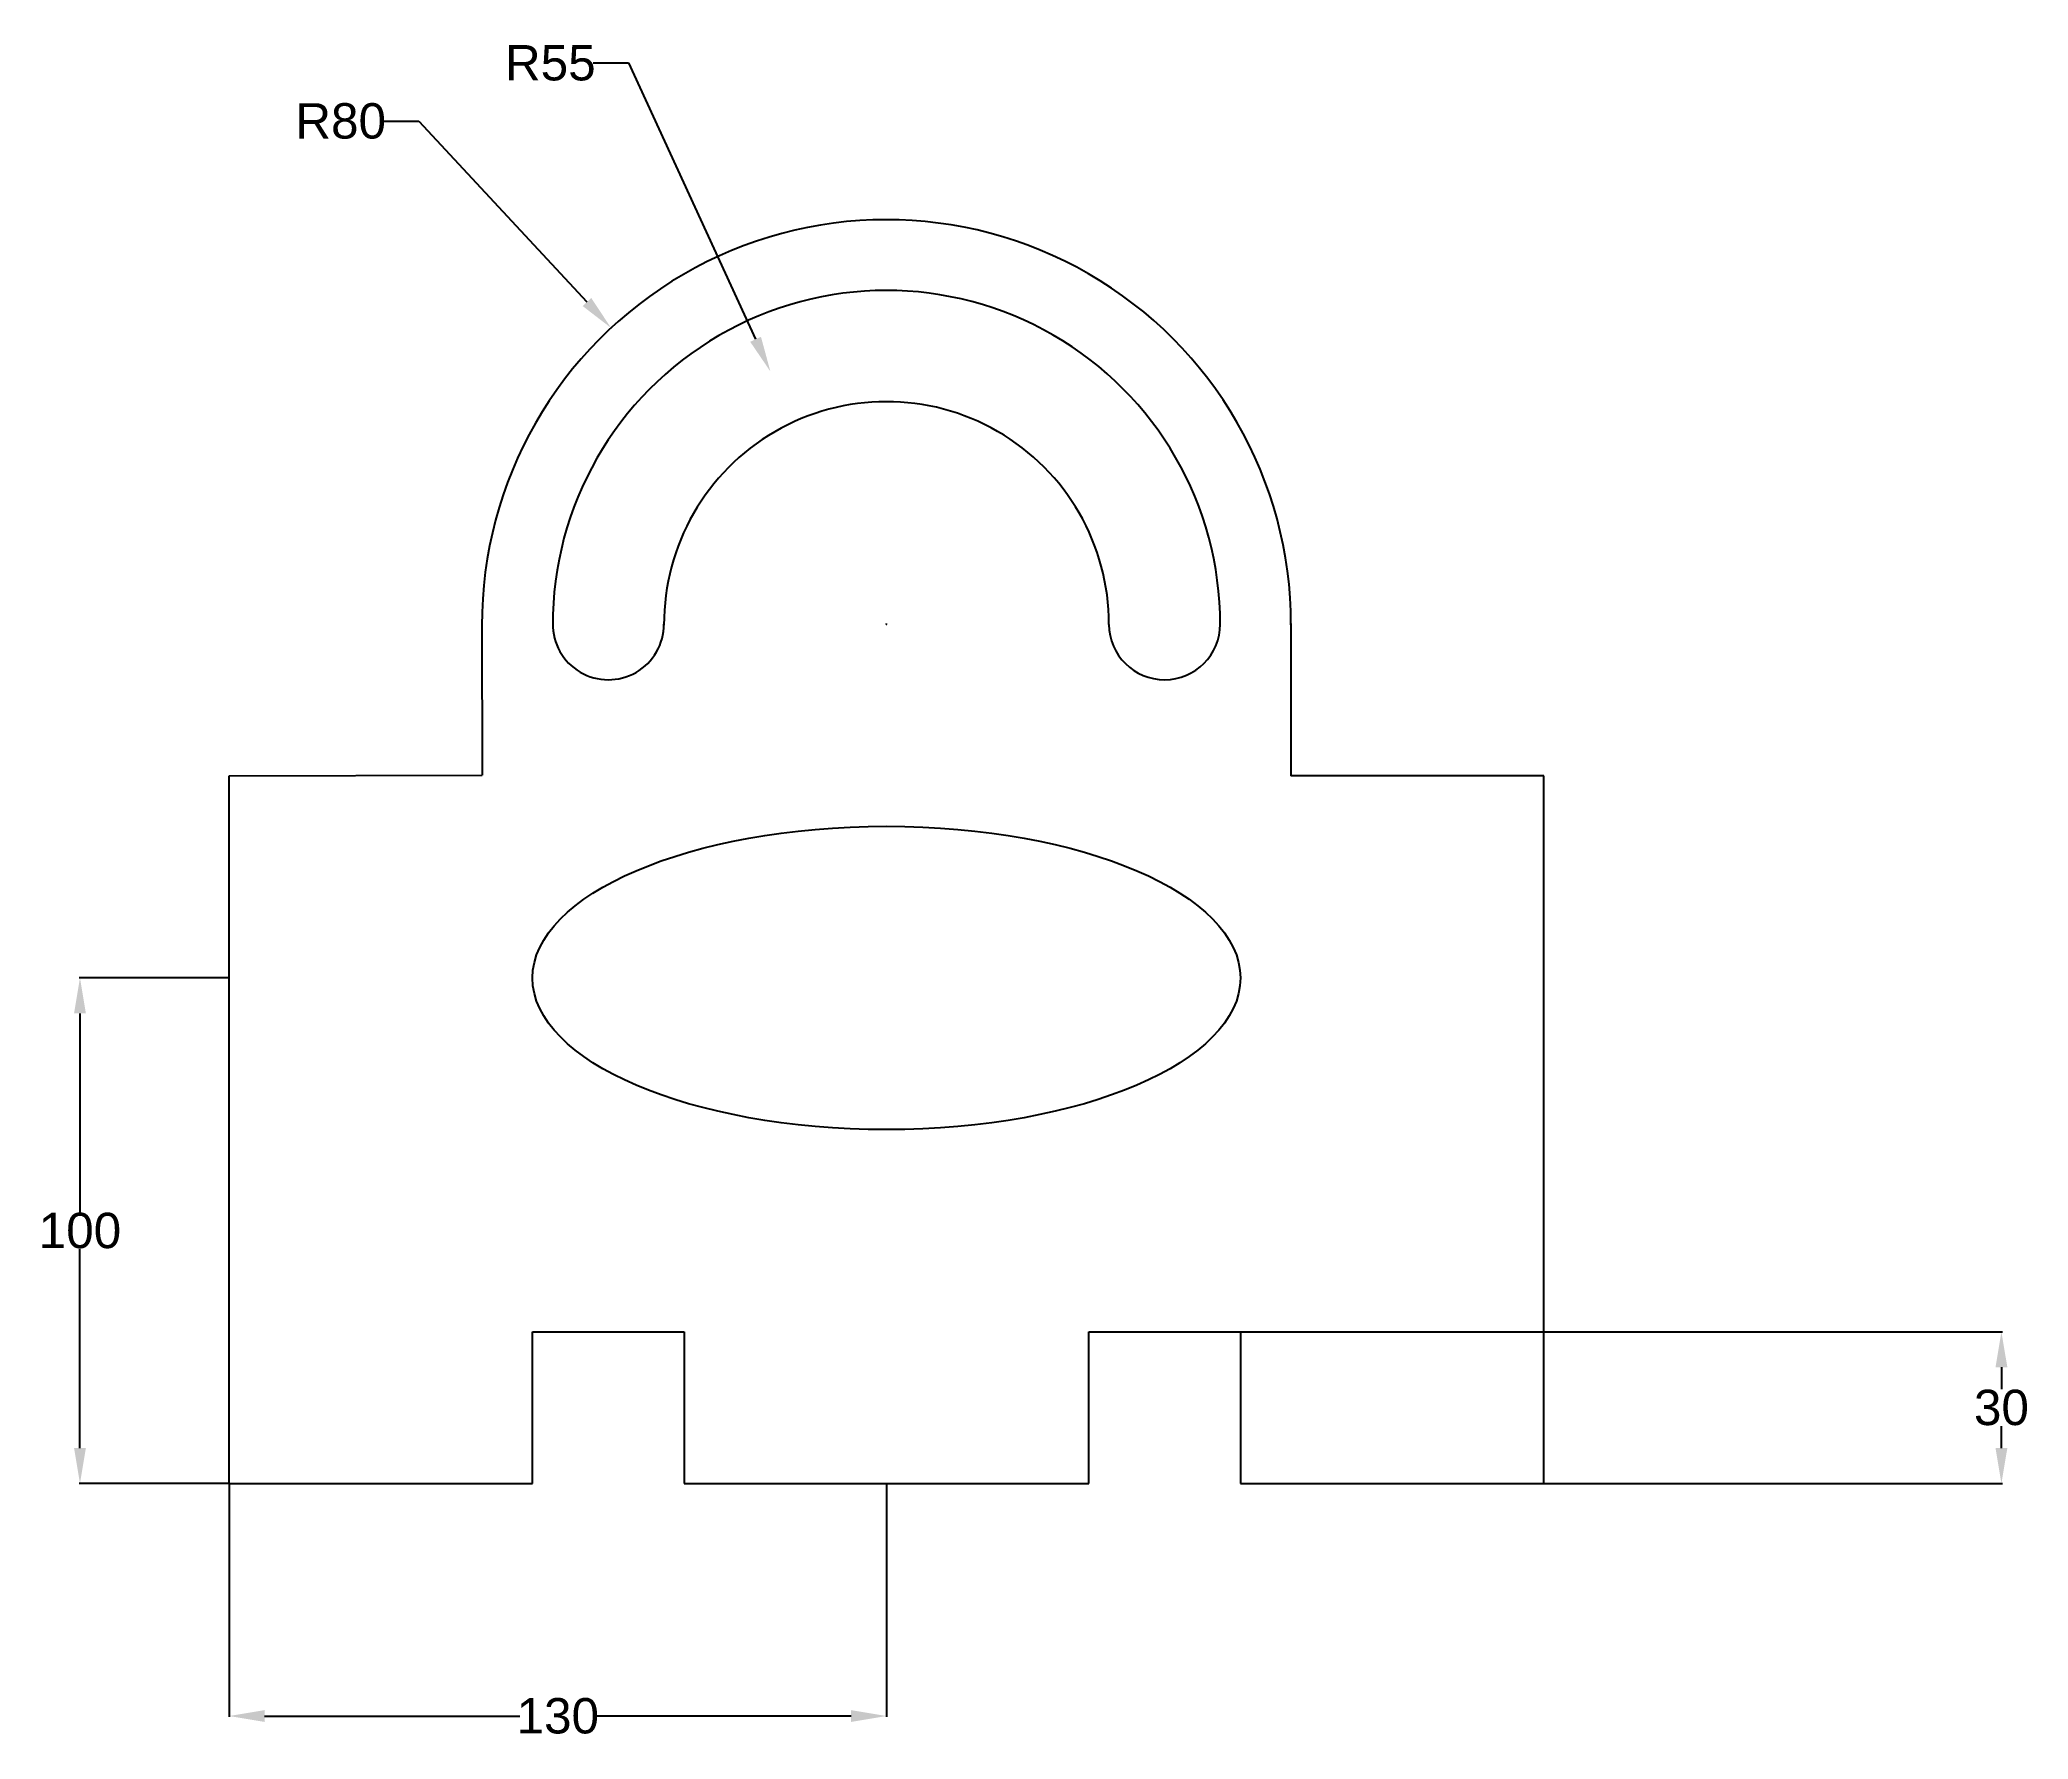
# Model space of a CAD drawing. Header units: inches. Extents: x 26 to 419, y 137 to 473.
import ezdxf

# ---------------------------------------------------------------- set-up
doc = ezdxf.new("R2010")
doc.units = ezdxf.units.IN
doc.header["$MEASUREMENT"] = 0
doc.styles.get("Standard").update_dxf_attribs({"font": 'arial.ttf'})
doc.dimstyles.get("Standard").update_dxf_attribs({"dimtxt": 7, "dimasz": 7, "dimexe": 0.18, "dimexo": 0.0625, "dimgap": 0.09, "dimtad": 0, "dimtih": 1, "dimtoh": 1, "dimdec": 0, "dimzin": 0, "dimdsep": 46, "dimtxsty": 'Standard', "dimcen": 0.09, "dimadec": 0, "dimazin": 0, "dimtfac": 1, "dimtdec": 0, "dimtofl": 0, "dimtmove": 0, "dimatfit": 3, "dimfxl": 1, "dimtolj": 1, "dimtzin": 0, "dimarcsym": 0})

# ---------------------------------------------------------------- blocks, each defined once
blk = doc.blocks.new('*D3')
at = {"color": 0, "lineweight": -2, "transparency": 16777216}
for p, q in [((62.94, 287.5), (33.32, 287.5)), ((33.5, 280.5), (33.5, 241.16)), ((33.5, 194.5), (33.5, 233.84)), ((62.94, 187.5), (33.32, 187.5))]:
    blk.add_line(p, q, dxfattribs=at)
at = {"color": 0, "transparency": 16777216}
for points in [[(32.33, 280.5), (34.67, 280.5), (33.5, 287.5)], [(32.33, 194.5), (34.67, 194.5), (33.5, 187.5)]]:
    blk.add_solid(points, dxfattribs=at)
at = {"layer": 'Defpoints', "color": 0, "transparency": 16777216}
for p in [(33.5, 287.5), (63, 287.5), (63, 187.5)]:
    blk.add_point(p, dxfattribs=at)
at = {"color": 0, "transparency": 16777216, "insert": (33.5, 237.5), "char_height": 7, "attachment_point": 5}
blk.add_mtext('\\A1;100', dxfattribs=at)
blk = doc.blocks.new('*D7')
at = {"color": 0, "lineweight": -2, "transparency": 16777216}
for p, q in [((93.5, 457), (100.5, 457)), ((100.5, 457), (133.76, 421.22)), ((192.91, 357.5), (193.09, 357.5)), ((193, 357.41), (193, 357.59))]:
    blk.add_line(p, q, dxfattribs=at)
at = {"color": 0, "transparency": 16777216}
blk.add_solid([(134.62, 422.01), (132.91, 420.42), (138.53, 416.09)], dxfattribs=at)
at = {"layer": 'Defpoints', "color": 0, "transparency": 16777216}
for p in [(138.53, 416.09), (193, 357.5)]:
    blk.add_point(p, dxfattribs=at)
at = {"color": 0, "transparency": 16777216, "insert": (85.06, 457), "char_height": 7, "attachment_point": 5}
blk.add_mtext('\\A1;R80', dxfattribs=at)
blk = doc.blocks.new('*D8')
at = {"color": 0, "lineweight": -2, "transparency": 16777216}
for p, q in [((135, 468.5), (142, 468.5)), ((142, 468.5), (167.11, 413.84)), ((192.91, 357.5), (193.09, 357.5)), ((193, 357.41), (193, 357.59))]:
    blk.add_line(p, q, dxfattribs=at)
at = {"color": 0, "transparency": 16777216}
blk.add_solid([(168.18, 414.33), (166.05, 413.35), (170.04, 407.48)], dxfattribs=at)
at = {"layer": 'Defpoints', "color": 0, "transparency": 16777216}
for p in [(170.04, 407.48), (193, 357.5)]:
    blk.add_point(p, dxfattribs=at)
at = {"color": 0, "transparency": 16777216, "insert": (126.52, 468.5), "char_height": 7, "attachment_point": 5}
blk.add_mtext('\\A1;R55', dxfattribs=at)
blk = doc.blocks.new('*D12')
at = {"color": 0, "lineweight": -2, "transparency": 16777216}
for p, q in [((63, 187.44), (63, 141.32)), ((193, 187.44), (193, 141.32)), ((70, 141.5), (120.52, 141.5)), ((186, 141.5), (135.48, 141.5))]:
    blk.add_line(p, q, dxfattribs=at)
at = {"color": 0, "transparency": 16777216}
for points in [[(70, 142.67), (70, 140.33), (63, 141.5)], [(186, 142.67), (186, 140.33), (193, 141.5)]]:
    blk.add_solid(points, dxfattribs=at)
at = {"layer": 'Defpoints', "color": 0, "transparency": 16777216}
for p in [(63, 187.5), (193, 187.5), (193, 141.5)]:
    blk.add_point(p, dxfattribs=at)
at = {"color": 0, "transparency": 16777216, "insert": (128, 141.5), "char_height": 7, "attachment_point": 5}
blk.add_mtext('\\A1;130', dxfattribs=at)
blk = doc.blocks.new('*D16')
at = {"color": 0, "lineweight": -2, "transparency": 16777216}
for p, q in [((263.06, 217.5), (413.68, 217.5)), ((413.5, 210.5), (413.5, 206.17)), ((413.5, 194.5), (413.5, 198.83)), ((263.06, 187.5), (413.68, 187.5))]:
    blk.add_line(p, q, dxfattribs=at)
at = {"color": 0, "transparency": 16777216}
for points in [[(412.33, 210.5), (414.67, 210.5), (413.5, 217.5)], [(412.33, 194.5), (414.67, 194.5), (413.5, 187.5)]]:
    blk.add_solid(points, dxfattribs=at)
at = {"layer": 'Defpoints', "color": 0, "transparency": 16777216}
for p in [(263, 217.5), (263, 187.5), (413.5, 187.5)]:
    blk.add_point(p, dxfattribs=at)
at = {"color": 0, "transparency": 16777216, "insert": (413.5, 202.5), "char_height": 7, "attachment_point": 5}
blk.add_mtext('\\A1;30', dxfattribs=at)

msp = doc.modelspace()

# ---------------------------------------------------------------- linework, layer by layer
for p, q in [((113, 357.5), (113.06, 327.61)), ((127, 357.5), (127, 357.5)), ((149, 357.5), (149, 357.5)), ((273, 357.62), (273, 327.5)), ((63, 327.5), (113.06, 327.61)), ((63, 187.5), (63, 327.5)), ((323, 327.5), (273, 327.5)), ((323, 187.5), (323, 327.5)), ((123, 187.5), (123, 217.5)), ((123, 217.5), (153, 217.5)), ((153, 217.5), (153, 187.5)), ((233, 187.5), (233, 217.5)), ((233, 217.5), (263, 217.5)), ((263, 217.5), (263, 187.5)), ((63, 187.5), (123, 187.5)), ((153, 187.5), (233, 187.5)), ((263, 187.5), (323, 187.5))]:
    msp.add_line(p, q)
for centre, radius, start, end in [((193, 357.5), 80, 359.9161, 180.2405), ((193, 357.5), 66, 359.9161, 180.2405), ((193, 357.5), 44, 359.9161, 180.2405), ((138, 357.5), 11, 179.3902, 0), ((248, 357.5), 11, 180.3354, 0)]:
    msp.add_arc(centre, radius, start, end)
msp.add_ellipse((193, 287.5), major_axis=(70, 0), ratio=0.428571)

# ---------------------------------------------------------------- dimensions: what is measured, and where the dimension line sits
for mpoint, picture, middle in [((170.04, 407.48), '*D8', (126.52, 468.5)), ((138.53, 416.09), '*D7', (85.06, 457))]:
    dim = msp.add_radius_dim(center=(193, 357.5), mpoint=mpoint, dimstyle='Standard')
    dim.commit()
    dim.dimension.update_dxf_attribs({"geometry": picture, "text_midpoint": middle, "dimtype": 164})
for base, p1, p2, picture, middle in [((33.5, 287.5), (63, 187.5), (63, 287.5), '*D3', (33.5, 237.5)), ((413.5, 187.5), (263, 217.5), (263, 187.5), '*D16', (413.5, 202.5))]:
    dim = msp.add_linear_dim(base=base, p1=p1, p2=p2, angle=90, dimstyle='Standard')
    dim.commit()
    dim.dimension.update_dxf_attribs({"geometry": picture, "text_midpoint": middle})
dim = msp.add_linear_dim(base=(193, 141.5), p1=(63, 187.5), p2=(193, 187.5), dimstyle='Standard')
dim.commit()
dim.dimension.update_dxf_attribs({"geometry": '*D12', "text_midpoint": (128, 141.5)})

doc.saveas('drawing.dxf')
